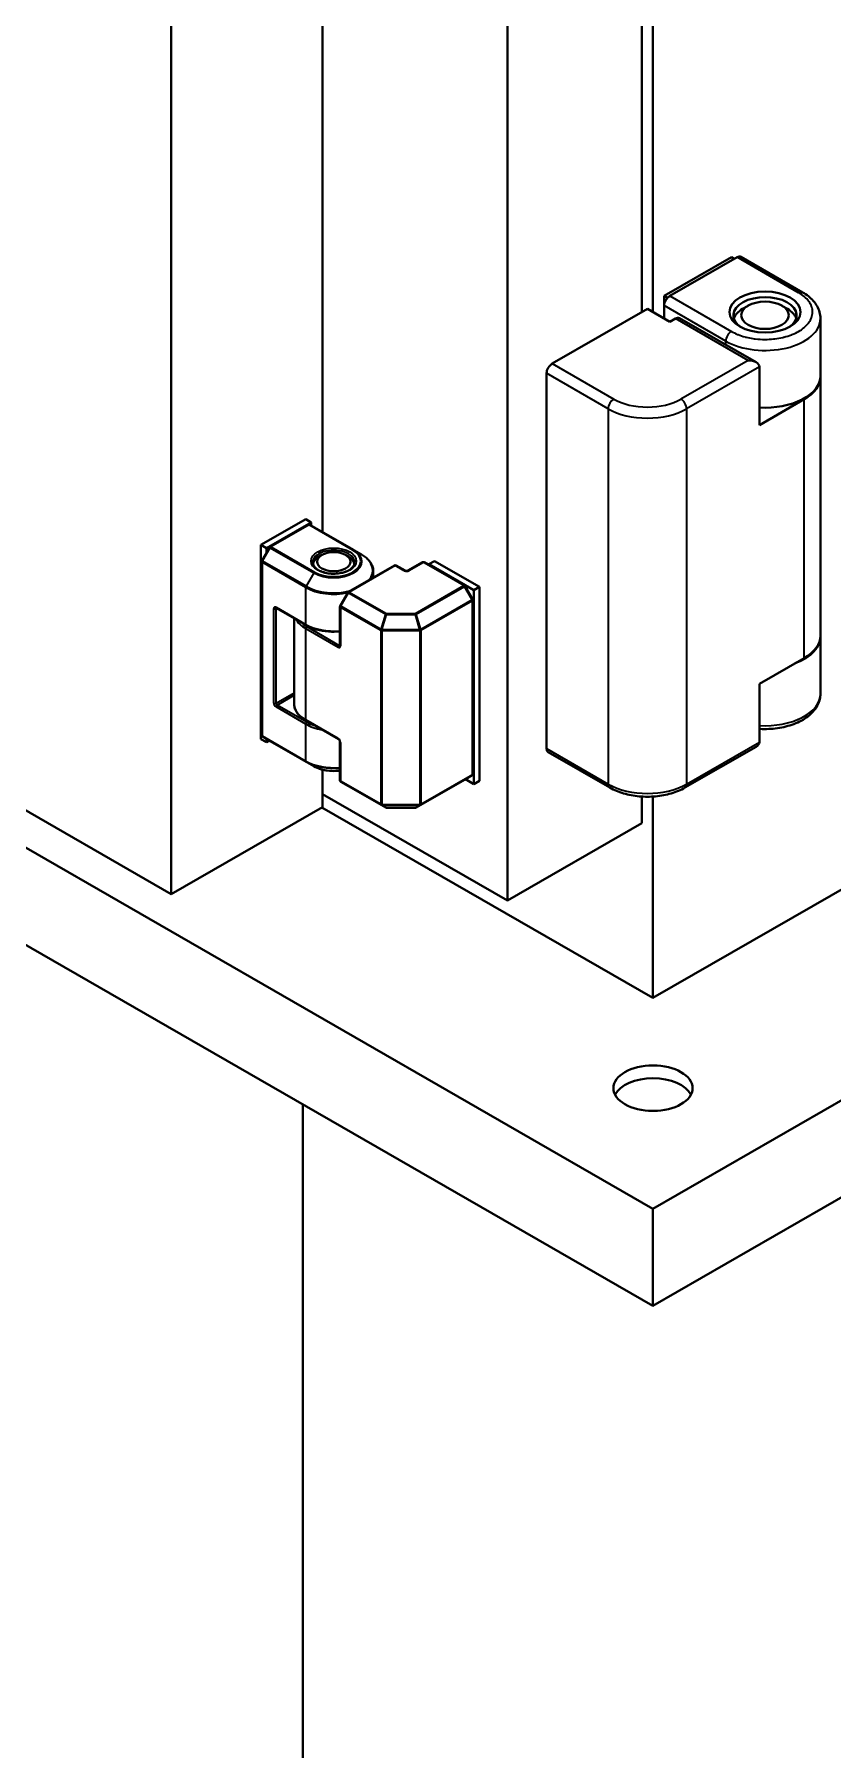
# Model space of a CAD drawing. Header units: millimetres. Extents: x 0 to 3364, y 0 to 2376.
# Drawn here: x 3033.3 to 3083.7, y 1850.9 to 1959.2 of the extents above; entities that cross this region are included whole.
import ezdxf

# ---------------------------------------------------------------- set-up
doc = ezdxf.new("R2010")
doc.units = ezdxf.units.MM
doc.header["$LTSCALE"] = 4
doc.layers.add('가시적인 것(ISO)', color=3, linetype='Continuous', lineweight=40, true_color=0x00ff00)
doc.layers.add('가시적인 좁은 것(ISO)', color=3, linetype='Continuous', lineweight=35, true_color=0x00ff00)

msp = doc.modelspace()

# ---------------------------------------------------------------- linework, layer by layer
at = {"layer": '가시적인 것(ISO)'}
for p, q in [((3063.1446, 1904.5172), (3063.1446, 2018.9737)), ((2883.0445, 1994.056), (3072.337, 1885.0497)), ((3072.337, 1878.9181), (2883.0445, 1987.9244)), ((3041.9314, 1904.9243), (3041.9314, 1985.8615)), ((3071.6299, 1941.6982), (3071.6299, 1984.6676)), ((3072.337, 1941.6982), (3072.337, 1984.6676)), ((2917.4806, 1976.5908), (3041.9314, 1904.9243)), ((3051.4773, 1927.7998), (3051.4773, 1968.3803)), ((3072.337, 1885.0497), (3187.3832, 1951.3005)), ((3072.337, 1898.365), (3164.2608, 1951.3005)), ((3187.3832, 1945.1689), (3072.337, 1878.9181)), ((3073.0441, 1942.7154), (3077.2867, 1945.1586)), ((3077.6403, 1945.1594), (3073.3976, 1942.7162)), ((3077.4628, 1945.0572), (3077.2867, 1945.1586)), ((3077.8898, 1945.1839), (3081.7789, 1942.9443)), ((3073.2518, 1942.5958), (3073.0441, 1942.7154)), ((3073.0441, 1942.1038), (3073.0441, 1942.7154)), ((3071.9834, 1941.9018), (3065.973, 1938.4406)), ((3073.3976, 1941.0874), (3071.9834, 1941.9018)), ((3073.0441, 1942.1038), (3073.0441, 1941.291)), ((3073.7512, 1941.291), (3073.3976, 1941.0874)), ((3078.8464, 1938.5251), (3074.0007, 1941.3155)), ((3078.3433, 1942.1022), (3077.9884, 1941.8963)), ((3080.4728, 1942.1022), (3080.8277, 1941.8963)), ((3082.908, 1937.6718), (3082.908, 1941.2894)), ((3065.6195, 1937.8283), (3065.6195, 1914.1194)), ((3079.0545, 1934.5565), (3079.0545, 1938.2354)), ((3082.908, 1937.6105), (3082.908, 1921.2595)), ((3081.8829, 1936.1853), (3079.0545, 1934.5565)), ((3047.5882, 1926.9855), (3050.4167, 1928.6143)), ((3050.7702, 1928.4107), (3047.9418, 1926.7819)), ((3050.585, 1928.2562), (3048.1687, 1926.8647)), ((3050.7702, 1928.4107), (3050.4167, 1928.6143)), ((3053.4425, 1926.6681), (3050.6848, 1928.2562)), ((3050.7702, 1928.207), (3050.7702, 1928.4107)), ((3047.9418, 1926.7819), (3047.5882, 1926.9855)), ((3047.5882, 1914.7223), (3047.5882, 1926.9855)), ((3047.6297, 1925.9313), (3047.6297, 1914.9621)), ((3047.643, 1925.9813), (3048.132, 1926.8281)), ((3047.9418, 1926.7819), (3047.9418, 1926.4987)), ((3051.4391, 1926.3525), (3051.2616, 1926.2495)), ((3052.9297, 1926.3525), (3053.1072, 1926.2495)), ((3053.4474, 1926.6653), (3053.9382, 1926.3805)), ((3057.7914, 1925.891), (3056.8721, 1925.3616)), ((3060.4428, 1924.4216), (3057.8912, 1925.891)), ((3058.1948, 1925.7639), (3058.5484, 1925.9675)), ((3058.5484, 1925.9675), (3061.3768, 1924.3387)), ((3056.0236, 1925.6874), (3053.1184, 1924.0144)), ((3054.6844, 1924.9162), (3054.6844, 1925.3205)), ((3056.6891, 1925.3616), (3056.1234, 1925.6874)), ((3058.1948, 1925.7639), (3058.1948, 1925.7161)), ((3061.0233, 1924.1351), (3058.1948, 1925.7639)), ((3052.5928, 1923.1309), (3053.0817, 1923.9777)), ((3060.9684, 1923.5381), (3060.4795, 1924.3849)), ((3061.0233, 1924.1351), (3061.3768, 1924.3387)), ((3061.0233, 1911.8719), (3061.0233, 1924.1351)), ((3061.3768, 1924.3387), (3061.3768, 1912.0755)), ((3048.5636, 1922.9986), (3050.4375, 1921.9195)), ((3052.5794, 1923.0809), (3052.5794, 1920.6417)), ((3060.9818, 1912.5189), (3060.9818, 1923.4881)), ((3049.6844, 1916.9541), (3049.6844, 1922.3532)), ((3082.908, 1917.5806), (3082.908, 1921.1982)), ((3079.0545, 1918.2055), (3081.8829, 1919.8343)), ((3079.0545, 1914.5266), (3079.0545, 1918.2055)), ((3052.4881, 1914.7093), (3050.4375, 1915.8901)), ((3047.9418, 1914.5187), (3047.5882, 1914.7223)), ((3048.1684, 1914.5919), (3047.6795, 1914.8756)), ((3047.9418, 1914.7234), (3047.9418, 1914.5187)), ((3047.9418, 1914.5187), (3048.1188, 1914.6206)), ((3050.9264, 1913.0037), (3048.1687, 1914.5917)), ((3052.5794, 1914.551), (3052.5794, 1912.1117)), ((3078.8464, 1914.237), (3074.3543, 1911.6501)), ((3065.7235, 1913.8897), (3069.6126, 1911.6501)), ((3051.4773, 1910.4215), (3051.4773, 1912.7871)), ((3053.1181, 1911.7415), (3052.6292, 1912.0253)), ((3060.4428, 1912.1486), (3057.3866, 1910.3886)), ((3060.4431, 1912.1487), (3060.932, 1912.4325)), ((3060.4927, 1912.1775), (3061.0233, 1911.8719)), ((3061.0233, 1911.8719), (3061.3768, 1912.0755)), ((3063.1446, 1904.5172), (3051.4773, 1911.2359)), ((3055.4675, 1910.3886), (3053.1184, 1911.7414)), ((3071.6299, 1909.4035), (3071.6299, 1911.0884)), ((3072.337, 1898.365), (3072.337, 1911.0884)), ((3051.4773, 1910.4215), (3041.9314, 1904.9243)), ((3051.439, 1910.3994), (3072.337, 1898.365)), ((3057.3367, 1910.3752), (3055.5174, 1910.3752)), ((3071.6299, 1909.4035), (3063.1446, 1904.5172)), ((3050.2399, 1655.1385), (3050.2399, 1891.643)), ((3072.337, 1878.9181), (3072.337, 1885.0497))]:
    msp.add_line(p, q, dxfattribs=at)
for centre, start, end in [((3050.6349, 1928.1695), 60.064008, 119.935992), ((3047.7297, 1925.9313), 149.999959, 180), ((3048.2186, 1926.7781), 119.935992, 149.999959), ((3057.8413, 1925.8043), 60.064008, 119.935992), ((3056.0735, 1925.6007), 60.064008, 119.935992), ((3053.1683, 1923.9277), 119.935992, 149.999959), ((3060.3929, 1924.3349), 30.000041, 60.064008), ((3052.6794, 1923.0809), 149.999959, 180), ((3060.8818, 1923.4881), 0, 30.000041), ((3047.7297, 1914.9621), 180, 239.872355), ((3052.6794, 1912.1117), 180, 239.872355), ((3060.8818, 1912.5189), 300.127645, 0), ((3055.5174, 1910.4752), 240.064008, 270), ((3057.3367, 1910.4752), 270, 299.935992)]:
    msp.add_arc(centre, 0.1, start, end, dxfattribs=at)
for centre, major_axis, ratio, start_param, end_param in [((3077.6403, 1944.7506), (0.2495, 0.4333), 0.57809312, 0, 0.78346445), ((3073.3976, 1942.3074), (-0.2495, -0.4333), 0.57809312, 3.92505711, 5.49585344), ((3079.408, 1941.4938), (-2, 0), 0.5758617, 2.42121291, 7.00356505), ((3073.7512, 1940.8822), (0.2495, 0.4333), 0.57809312, 0, 0.78346445), ((3079.408, 1941.085), (-2, 0), 0.5758617, 5.50163969, 6.10477871), ((3079.408, 1941.085), (2, 0), 0.5758617, 0.1784066, 0.78154562), ((3065.973, 1938.0319), (-0.2495, -0.4333), 0.57809312, 3.92505711, 5.49585344), ((3078.3474, 1938.2354), (-0.7071, 0), 0.57809312, 3.14159265, 4.71238898), ((3079.408, 1937.6718), (3.5, 0), 0.5758617, 4.61120114, 6.28318531), ((3079.408, 1937.6105), (3.5, 0), 0.5758617, 5.49778714, 6.2983969), ((3052.1844, 1925.7222), (-1.3, 0), 0.5758617, 5.50164464, 6.24925975), ((3052.1844, 1925.7222), (1.3, 0), 0.5758617, 0.03392555, 0.78154066), ((3079.408, 1921.1982), (3.5, 0), 0.5758617, 5.28999313, 6.2983969), ((3079.408, 1921.2595), (3.5, 0), 0.5758617, 5.49778714, 6.28318531), ((3065.973, 1914.323), (-0.2495, -0.4333), 0.57809312, 5.49585344, 6.28318531), ((3078.3474, 1914.5266), (-0.7071, 0), 0.57809312, 2.35426078, 3.14159265), ((3072.337, 1891.8467), (2.5, 0), 0.5758617, 0.2878994, 2.85369326), ((3072.337, 1891.8467), (-2.5, 0), 0.5758617, 3.42949205, 5.99528591), ((3072.337, 1889.8029), (-2.5, 0), 0.5758617, 4.60084541, 4.82393255)]:
    msp.add_ellipse(centre, major_axis=major_axis, ratio=ratio, start_param=start_param, end_param=end_param, dxfattribs=at)
for centre, major_axis in [((3079.408, 1941.6982), (2.25, 0)), ((3079.408, 1941.4938), (1.5, 0)), ((3052.1844, 1925.9266), (-1.05, 0)), ((3072.337, 1892.6643), (-2.5, 0))]:
    msp.add_ellipse(centre, major_axis=major_axis, ratio=0.5758617, dxfattribs=at)
for points, knots in [([(3081.7789, 1942.9443), (3081.9096, 1942.869), (3082.0323, 1942.7865), (3082.259, 1942.6069), (3082.3629, 1942.5097), (3082.5481, 1942.3004), (3082.6294, 1942.1882), (3082.7639, 1941.9497), (3082.8171, 1941.8234), (3082.8893, 1941.5611), (3082.908, 1941.4253), (3082.908, 1941.2894)], [0, 0, 0, 0, 0.157079633, 0.157079633, 0.314159265, 0.314159265, 0.471238898, 0.471238898, 0.628318531, 0.628318531, 0.785398163, 0.785398163, 0.785398163, 0.785398163]), ([(3050.8594, 1925.8858), (3050.8594, 1925.8039), (3050.886, 1925.7209), (3050.9915, 1925.5687), (3051.0622, 1925.5001), (3051.2391, 1925.3796), (3051.3433, 1925.3273), (3051.5772, 1925.2426), (3051.707, 1925.2103), (3051.9795, 1925.1698), (3052.1222, 1925.1618), (3052.4051, 1925.1712), (3052.5452, 1925.1887), (3052.8077, 1925.2472), (3052.9299, 1925.288), (3053.1436, 1925.3873), (3053.2352, 1925.4457), (3053.3801, 1925.5719), (3053.4331, 1925.6396), (3053.4955, 1925.7669), (3053.5094, 1925.8265), (3053.5094, 1925.8858)], [5.49778714, 5.49778714, 5.49778714, 5.49778714, 5.87735724, 5.87735724, 6.19999256, 6.19999256, 6.50733682, 6.50733682, 6.8158631, 6.8158631, 7.12646353, 7.12646353, 7.43761428, 7.43761428, 7.74757373, 7.74757373, 8.0552148, 8.0552148, 8.36448283, 8.36448283, 8.6393798, 8.6393798, 8.6393798, 8.6393798]), ([(3053.4425, 1926.6681), (3053.4428, 1926.6679), (3053.4431, 1926.6678), (3053.4438, 1926.6674), (3053.4441, 1926.6672), (3053.4448, 1926.6668), (3053.4451, 1926.6666), (3053.4458, 1926.6662), (3053.4461, 1926.666), (3053.4468, 1926.6657), (3053.4471, 1926.6655), (3053.4474, 1926.6653)], [3.14159265359, 3.14159265359, 3.14159265359, 3.14159265359, 3.14236323039, 3.14236323039, 3.1431338072, 3.1431338072, 3.143904384, 3.143904384, 3.1446749608, 3.1446749608, 3.14544553761, 3.14544553761, 3.14544553761, 3.14544553761]), ([(3054.6844, 1925.3205), (3054.6844, 1925.4015), (3054.6734, 1925.4826), (3054.6299, 1925.6415), (3054.5975, 1925.7193), (3054.5131, 1925.8696), (3054.4612, 1925.9421), (3054.3397, 1926.0802), (3054.2701, 1926.1458), (3054.1154, 1926.2693), (3054.0302, 1926.3271), (3053.9382, 1926.3805)], [2.35619449, 2.35619449, 2.35619449, 2.35619449, 2.512503546, 2.512503546, 2.668812602, 2.668812602, 2.825121658, 2.825121658, 2.981430714, 2.981430714, 3.13773977, 3.13773977, 3.13773977, 3.13773977]), ([(3056.6891, 1925.3616), (3056.6937, 1925.359), (3056.6995, 1925.3562), (3056.7139, 1925.3508), (3056.7225, 1925.3482), (3056.742, 1925.3441), (3056.7529, 1925.3425), (3056.7757, 1925.341), (3056.7877, 1925.3411), (3056.8108, 1925.3428), (3056.8221, 1925.3445), (3056.8421, 1925.3491), (3056.851, 1925.352), (3056.8638, 1925.3572), (3056.8684, 1925.3595), (3056.8721, 1925.3616)], [1.57079633, 1.57079633, 1.57079633, 1.57079633, 1.77729008, 1.77729008, 2.00067266, 2.00067266, 2.23974675, 2.23974675, 2.48779315, 2.48779315, 2.73553845, 2.73553845, 2.97324, 2.97324, 3.14159265, 3.14159265, 3.14159265, 3.14159265]), ([(3048.5497, 1923.0044), (3048.5498, 1923.0044), (3048.5499, 1923.0044), (3048.551, 1923.0042), (3048.5526, 1923.0038), (3048.5572, 1923.002), (3048.5602, 1923.0006), (3048.5636, 1922.9986)], [4.333106648, 4.333106648, 4.333106648, 4.333106648, 4.399003198, 4.399003198, 4.555696089, 4.555696089, 4.71238898, 4.71238898, 4.71238898, 4.71238898]), ([(3050.4375, 1921.9195), (3050.6305, 1921.8084), (3050.8533, 1921.7166), (3051.3355, 1921.5795), (3051.5947, 1921.5341), (3052.0984, 1921.4955), (3052.3416, 1921.4975), (3052.5794, 1921.5198)], [0, 0, 0, 0, 0.326808694, 0.326808694, 0.652857335, 0.652857335, 0.946781403, 0.946781403, 0.946781403, 0.946781403]), ([(3052.5794, 1920.6417), (3052.5794, 1920.6376), (3052.5791, 1920.6343), (3052.5784, 1920.6293), (3052.5779, 1920.6277), (3052.5776, 1920.6266), (3052.5775, 1920.6265), (3052.5775, 1920.6265)], [3.141592654, 3.141592654, 3.141592654, 3.141592654, 3.299059028, 3.299059028, 3.456525402, 3.456525402, 3.524742403, 3.524742403, 3.524742403, 3.524742403]), ([(3079.0545, 1915.3639), (3079.064, 1915.3633), (3079.0735, 1915.3628), (3079.4539, 1915.341), (3079.8298, 1915.3563), (3080.5578, 1915.4592), (3080.9095, 1915.5469), (3081.5588, 1915.7926), (3081.856, 1915.9511), (3082.3567, 1916.3342), (3082.5629, 1916.5584), (3082.8263, 1917.0357), (3082.8988, 1917.281), (3082.9078, 1917.547), (3082.908, 1917.5638), (3082.908, 1917.5806)], [3.81928862, 3.81928862, 3.81928862, 3.81928862, 3.82800286, 3.82800286, 4.16774807, 4.16774807, 4.50833769, 4.50833769, 4.85259338, 4.85259338, 5.19011331, 5.19011331, 5.47841658, 5.47841658, 5.49778714, 5.49778714, 5.49778714, 5.49778714]), ([(3049.6844, 1916.9541), (3049.6844, 1916.8726), (3049.6956, 1916.7912), (3049.7395, 1916.6315), (3049.7722, 1916.5533), (3049.8574, 1916.4024), (3049.9098, 1916.3296), (3050.0324, 1916.1911), (3050.1026, 1916.1252), (3050.2587, 1916.0014), (3050.3447, 1915.9436), (3050.4375, 1915.8901)], [0.785398163, 0.785398163, 0.785398163, 0.785398163, 0.942477796, 0.942477796, 1.099557429, 1.099557429, 1.256637061, 1.256637061, 1.413716694, 1.413716694, 1.570796327, 1.570796327, 1.570796327, 1.570796327]), ([(3052.5794, 1914.551), (3052.5794, 1914.5563), (3052.5789, 1914.5628), (3052.5764, 1914.578), (3052.5743, 1914.5867), (3052.5682, 1914.6057), (3052.564, 1914.6159), (3052.554, 1914.6364), (3052.5479, 1914.6467), (3052.5349, 1914.6658), (3052.5278, 1914.6747), (3052.5138, 1914.6897), (3052.5069, 1914.6959), (3052.496, 1914.7043), (3052.4918, 1914.7071), (3052.4881, 1914.7093)], [3.14159265, 3.14159265, 3.14159265, 3.14159265, 3.34857113, 3.34857113, 3.57223972, 3.57223972, 3.81140878, 3.81140878, 4.0593907, 4.0593907, 4.30696414, 4.30696414, 4.54447047, 4.54447047, 4.71238898, 4.71238898, 4.71238898, 4.71238898]), ([(3050.9264, 1913.0037), (3051.0611, 1912.9261), (3051.2152, 1912.8619), (3051.5484, 1912.7643), (3051.7274, 1912.731), (3052.0941, 1912.6979), (3052.2816, 1912.6981), (3052.5032, 1912.7186), (3052.5414, 1912.7229), (3052.5794, 1912.7279)], [6.28318531, 6.28318531, 6.28318531, 6.28318531, 6.59811515, 6.59811515, 6.91304499, 6.91304499, 7.22797483, 7.22797483, 7.29399696, 7.29399696, 7.29399696, 7.29399696]), ([(3069.6126, 1911.6501), (3069.874, 1911.4996), (3070.1672, 1911.3779), (3070.7941, 1911.194), (3071.1279, 1911.1318), (3071.8095, 1911.0697), (3072.1573, 1911.0697), (3072.839, 1911.1318), (3073.1727, 1911.194), (3073.7996, 1911.3779), (3074.0929, 1911.4996), (3074.3543, 1911.6501)], [3.14159265, 3.14159265, 3.14159265, 3.14159265, 3.45575192, 3.45575192, 3.76991118, 3.76991118, 4.08407045, 4.08407045, 4.39822972, 4.39822972, 4.71238898, 4.71238898, 4.71238898, 4.71238898])]:
    msp.add_open_spline(points, degree=3, knots=knots, dxfattribs=at)
at = {"layer": '가시적인 좁은 것(ISO)'}
for p, q in [((3081.5294, 1942.9198), (3077.6403, 1945.1594)), ((3073.3976, 1942.7162), (3077.2867, 1940.4766)), ((3076.9332, 1939.8642), (3073.0441, 1942.1038)), ((3078.3474, 1938.6442), (3073.7512, 1941.291)), ((3076.9332, 1939.6268), (3076.9332, 1939.8642)), ((3069.5085, 1935.5887), (3065.6195, 1937.8283)), ((3065.973, 1938.4406), (3069.8621, 1936.201)), ((3078.3474, 1938.6442), (3074.1047, 1936.201)), ((3079.0545, 1938.2354), (3074.4583, 1935.5887)), ((3081.8829, 1919.8343), (3081.8829, 1936.1853)), ((3069.5085, 1935.5887), (3069.5085, 1911.8798)), ((3074.4583, 1935.5887), (3074.4583, 1911.8798)), ((3050.6349, 1928.2513), (3048.2186, 1926.8598)), ((3053.3926, 1926.6632), (3050.6349, 1928.2513)), ((3050.4167, 1924.3025), (3047.6589, 1925.8906)), ((3047.6589, 1925.8906), (3047.6589, 1914.9214)), ((3047.6797, 1925.9603), (3048.1686, 1926.8071)), ((3050.4374, 1924.3722), (3047.6797, 1925.9603)), ((3048.1686, 1926.8071), (3050.9263, 1925.219)), ((3048.2186, 1926.8598), (3050.9763, 1925.2718)), ((3057.8413, 1925.8861), (3056.922, 1925.3567)), ((3060.3929, 1924.4167), (3057.8413, 1925.8861)), ((3050.9263, 1925.219), (3050.4374, 1924.3722)), ((3056.0735, 1925.6825), (3053.1683, 1924.0095)), ((3056.6392, 1925.3567), (3056.0735, 1925.6825)), ((3050.4167, 1921.9655), (3050.4167, 1924.3025)), ((3052.6294, 1923.1099), (3053.1183, 1923.9567)), ((3053.1183, 1923.9567), (3055.4674, 1922.604)), ((3053.1683, 1924.0095), (3055.5174, 1922.6567)), ((3057.3367, 1922.6567), (3060.3929, 1924.4167)), ((3057.3867, 1922.604), (3060.4429, 1924.3639)), ((3060.9318, 1923.5171), (3060.4429, 1924.3639)), ((3048.4014, 1916.9944), (3048.4014, 1922.9625)), ((3048.5428, 1923.0445), (3050.4167, 1921.9655)), ((3048.5428, 1922.9625), (3048.5846, 1922.9865)), ((3048.5428, 1916.9944), (3048.5428, 1922.9625)), ((3055.1603, 1921.5708), (3052.6087, 1923.0402)), ((3052.6087, 1923.0402), (3052.6087, 1920.601)), ((3055.181, 1921.6405), (3052.6294, 1923.1099)), ((3055.5174, 1922.6567), (3057.3367, 1922.6567)), ((3055.5174, 1922.6567), (3055.5174, 1922.592)), ((3057.3367, 1922.592), (3057.3367, 1922.6567)), ((3060.9318, 1923.5171), (3057.6731, 1921.6405)), ((3060.9525, 1923.4474), (3057.6938, 1921.5708)), ((3060.9525, 1912.4782), (3060.9525, 1923.4474)), ((3050.4167, 1921.6998), (3052.4673, 1920.5189)), ((3050.4167, 1915.9361), (3050.4167, 1921.6998)), ((3050.4874, 1921.8222), (3052.538, 1920.6414)), ((3055.1603, 1921.5708), (3055.1603, 1910.6016)), ((3055.181, 1921.6405), (3055.4674, 1922.604)), ((3055.231, 1921.6286), (3055.5174, 1922.592)), ((3057.6231, 1921.6286), (3055.231, 1921.6286)), ((3055.231, 1921.5539), (3055.231, 1921.6286)), ((3057.6231, 1921.5539), (3055.231, 1921.5539)), ((3055.231, 1921.5539), (3055.231, 1910.5848)), ((3055.5174, 1922.592), (3057.3367, 1922.592)), ((3057.6231, 1921.6286), (3057.3367, 1922.592)), ((3057.6731, 1921.6405), (3057.3867, 1922.604)), ((3057.6231, 1921.6286), (3057.6231, 1921.5539)), ((3057.6231, 1921.5539), (3057.6231, 1910.5848)), ((3057.6938, 1921.5708), (3057.6938, 1910.6016)), ((3052.538, 1920.6414), (3052.5794, 1920.6652)), ((3048.5428, 1916.9944), (3049.6844, 1917.6518)), ((3048.6135, 1916.8719), (3049.6844, 1917.4886)), ((3050.4167, 1915.6704), (3048.5428, 1916.7494)), ((3050.4874, 1915.7928), (3048.6135, 1916.8719)), ((3052.4673, 1914.7552), (3050.4167, 1915.9361)), ((3050.4167, 1913.3333), (3050.4167, 1915.6704)), ((3047.6589, 1914.9214), (3050.4167, 1913.3333)), ((3048.1686, 1914.5918), (3047.6797, 1914.8755)), ((3047.6797, 1914.8755), (3050.4374, 1913.2875)), ((3050.9263, 1913.0037), (3048.1686, 1914.5918)), ((3052.6087, 1914.5102), (3052.6087, 1912.071)), ((3065.6195, 1914.1194), (3069.5085, 1911.8798)), ((3074.4583, 1911.8798), (3079.0545, 1914.5266)), ((3050.9263, 1913.0037), (3050.4374, 1913.2875)), ((3055.1603, 1910.6016), (3052.6087, 1912.071)), ((3053.1183, 1911.7414), (3052.6294, 1912.0251)), ((3055.181, 1910.5557), (3052.6294, 1912.0251)), ((3060.4429, 1912.1486), (3057.3867, 1910.3886)), ((3057.6731, 1910.5557), (3060.9318, 1912.4323)), ((3057.6938, 1910.6016), (3060.9525, 1912.4782)), ((3060.4429, 1912.1486), (3060.9318, 1912.4323)), ((3055.4674, 1910.3886), (3053.1183, 1911.7414)), ((3055.181, 1910.5557), (3055.4674, 1910.3886)), ((3055.231, 1910.5848), (3057.6231, 1910.5848)), ((3055.231, 1910.5438), (3055.231, 1910.5848)), ((3055.231, 1910.5438), (3055.5174, 1910.3767)), ((3055.231, 1910.5438), (3057.6231, 1910.5438)), ((3057.3367, 1910.3767), (3055.5174, 1910.3767)), ((3055.5174, 1910.3767), (3055.5174, 1910.3752)), ((3057.6231, 1910.5438), (3057.3367, 1910.3767)), ((3057.3367, 1910.3767), (3057.3367, 1910.3752)), ((3057.6731, 1910.5557), (3057.3867, 1910.3886)), ((3057.6231, 1910.5848), (3057.6231, 1910.5438))]:
    msp.add_line(p, q, dxfattribs=at)
for centre, major_axis, ratio, start_param, end_param in [((3081.5294, 1942.511), (0.2495, 0.4333), 0.57809312, 0, 0.78346445), ((3079.408, 1941.2894), (3.5, 0), 0.5758617, 3.92699082, 6.28318531), ((3077.2867, 1940.0678), (0.2495, 0.4333), 0.57809312, 0.78346445, 2.35426078), ((3069.8621, 1935.7923), (-0.2495, -0.4333), 0.57809312, 3.92505711, 5.49585344), ((3071.9834, 1937.4226), (-3, 0), 0.5758617, 0.78539816, 2.35619449), ((3074.1047, 1935.7923), (0.2495, -0.4333), 0.57809312, 0.78733187, 2.3581282), ((3071.9834, 1937.0139), (-3.5, 0), 0.5758617, 0.78539816, 2.35619449), ((3050.6349, 1928.1695), (-0.0499, 0.0867), 0.57809312, 5.49972085, 6.28318531), ((3050.6349, 1928.1695), (0.0499, 0.0867), 0.57809312, 0, 0.78346472), ((3047.7297, 1925.9313), (-0.1, 0), 0.5758617, 0, 0.78539816), ((3047.7297, 1925.9313), (-0.0866, 0.05), 0.00157785, 5.32877966, 6.28318531), ((3047.7297, 1925.9313), (0.0499, 0.0867), 0.57809312, 1.56886288, 2.35426078), ((3048.2186, 1926.7781), (-0.0866, 0.05), 0.00157785, 5.32878057, 6.28318667), ((3048.2186, 1926.7781), (0.0499, 0.0867), 0.57809312, 0.78346419, 1.56886244), ((3048.2186, 1926.7781), (-0.0499, 0.0867), 0.57809312, 5.49972085, 6.28318531), ((3052.1844, 1925.8858), (-1.325, 0), 0.5758617, 3.14159265, 6.28318531), ((3052.1844, 1925.9436), (1.7793, 0), 0.5758617, 3.92699082, 7.06473059), ((3052.1844, 1925.9675), (1.7086, 0), 0.5758617, 3.92699082, 7.06858347), ((3053.3926, 1926.5815), (0.0499, 0.0867), 0.57809312, 0, 0.783469), ((3052.1844, 1925.3783), (2.4707, 0), 0.5758617, 5.8305356, 7.06473059), ((3057.8413, 1925.8043), (-0.0499, 0.0867), 0.57809312, 5.49972086, 6.28318531), ((3057.8413, 1925.8043), (0.0499, 0.0867), 0.57809312, 0, 0.78346445), ((3050.9763, 1925.19), (-0.0499, -0.0867), 0.57809312, 3.92505863, 4.71045649), ((3052.1844, 1925.3205), (2.5, 0), 0.5758617, 5.93559976, 6.28318531), ((3056.0735, 1925.6007), (-0.0499, 0.0867), 0.57809312, 5.49972085, 6.28318531), ((3056.0735, 1925.6007), (0.0499, 0.0867), 0.57809312, 0, 0.78346445), ((3056.6392, 1925.275), (0.0499, 0.0867), 0.57809312, 0, 0.78346445), ((3056.7806, 1925.4382), (0.2, 0), 0.5758617, 3.92699082, 5.49778714), ((3056.922, 1925.275), (-0.0499, 0.0867), 0.57809312, 5.49972085, 6.28318531), ((3050.4874, 1924.3432), (0.0499, 0.0867), 0.57809312, 1.56886719, 2.35426709), ((3052.1844, 1925.3205), (-2.5, 0), 0.5758617, 0.78539816, 1.93762368), ((3052.1844, 1925.3783), (-2.4707, 0), 0.5758617, 0.78539816, 2.02344603), ((3053.1683, 1923.9277), (-0.0866, 0.05), 0.00157785, 5.32877185, 6.2831736), ((3053.1683, 1923.9277), (0.0499, 0.0867), 0.57809312, 0.78346445, 1.56886262), ((3053.1683, 1923.9277), (-0.0499, 0.0867), 0.57809312, 5.49972085, 6.28318531), ((3060.3929, 1924.3349), (0.0499, 0.0867), 0.57809312, 0, 0.78346445), ((3060.3929, 1924.3349), (-0.0499, 0.0867), 0.57809312, 4.71432269, 5.49972085), ((3060.3929, 1924.3349), (0.0866, 0.05), 0.00157785, 0, 0.95440565), ((3048.5428, 1922.881), (-0.0998, 0.1733), 0.57809312, 5.49972086, 7.07051718), ((3048.4721, 1923.0032), (0.1, 0), 0.5758617, 3.92699082, 5.49778714), ((3048.6135, 1923.0853), (-0.0499, -0.0867), 0.57809312, 5.49585344, 6.28318531), ((3048.6135, 1922.9218), (-0.0499, 0.0867), 0.57809312, 0.16643089, 0.78733187), ((3052.6794, 1923.0809), (-0.1, 0), 0.5758617, 0, 0.78539816), ((3052.6794, 1923.0809), (-0.0866, 0.05), 0.00157785, 5.32877966, 6.28318531), ((3052.6794, 1923.0809), (0.0499, 0.0867), 0.57809312, 1.56886262, 2.35426078), ((3055.5174, 1922.5749), (-0.0499, -0.0867), 0.57809312, 3.92505711, 4.71045527), ((3057.3367, 1922.5749), (-0.0499, 0.0867), 0.57809312, 4.71432269, 5.49972085), ((3060.8818, 1923.4881), (0.0866, 0.05), 0.00157785, 0, 0.95440565), ((3060.8818, 1923.4881), (-0.0499, 0.0867), 0.57809312, 3.92892453, 4.71432269), ((3060.8818, 1923.4881), (0.1, 0), 0.5758617, 5.49778714, 6.28318531), ((3052.1844, 1922.7178), (-2.5, 0), 0.5758617, 0.30362455, 0.78539816), ((3052.1844, 1922.7995), (2.4, 0), 0.5758617, 3.661358, 3.92699082), ((3052.1844, 1922.9835), (2.5, 0), 0.5758617, 3.92699082, 4.87104363), ((3050.4874, 1922.0062), (-0.0499, -0.0867), 0.57809312, 5.49585344, 6.28318531), ((3050.4874, 1921.7405), (-0.0499, -0.0867), 0.57809312, 3.92505711, 5.49585344), ((3055.231, 1921.6115), (0.0499, 0.0867), 0.57809312, 1.56886262, 2.35426078), ((3055.231, 1921.6115), (-0.1, 0), 0.5758617, 0.78539816, 1.57079633), ((3055.231, 1921.6115), (0.0959, -0.0285), 0.16400733, 1.61951161, 2.16754002), ((3055.5174, 1922.5749), (0.0959, -0.0285), 0.16400733, 1.61951161, 2.16754002), ((3057.3367, 1922.5749), (0.0959, 0.0285), 0.16400733, 0.97405263, 1.52208104), ((3057.6231, 1921.6115), (0.0959, 0.0285), 0.16400733, 0.97405263, 1.52208104), ((3057.6231, 1921.6115), (-0.1, 0), 0.5758617, 1.57079633, 2.35619449), ((3057.6231, 1921.6115), (0.0499, -0.0867), 0.57809312, 0.78733187, 1.57273004), ((3052.538, 1920.5596), (-0.0499, -0.0867), 0.57809312, 3.92505711, 5.49585344), ((3052.4673, 1920.6824), (0.0998, -0.1733), 0.57809312, 5.49972085, 7.07051718), ((3052.538, 1920.7231), (0.0499, -0.0867), 0.57809312, 5.49972085, 6.11675442), ((3052.6794, 1920.6417), (-0.1, 0), 0.5758617, 0, 0.78539816), ((3079.408, 1917.5806), (3.5, 0), 0.5758617, 4.61120114, 6.28318531), ((3048.5428, 1916.9129), (0.0998, -0.1733), 0.57809312, 3.92892453, 5.49972085), ((3048.4721, 1917.0351), (-0.1, 0), 0.5758617, 0.78539816, 2.35619449), ((3048.6135, 1916.9537), (-0.0499, 0.0867), 0.57809312, 0.78733188, 2.3581282), ((3048.6135, 1916.7901), (0.0499, 0.0867), 0.57809312, 0.78346445, 2.35426078), ((3052.1844, 1916.9541), (-2.5, 0), 0.5758617, 0, 0.78539816), ((3050.4874, 1915.9768), (-0.0499, -0.0867), 0.57809312, 5.49585344, 6.28318531), ((3050.4874, 1915.7111), (0.0499, 0.0867), 0.57809312, 0.78346445, 2.35426078), ((3052.1844, 1916.6883), (-2.5, 0), 0.5758617, 0.78539816, 1.26717178), ((3052.1844, 1916.7701), (-2.4, 0), 0.5758617, 0.78539816, 1.05103098), ((3047.7297, 1914.9621), (-0.1, 0), 0.5758617, 0, 0.78539816), ((3047.7297, 1914.9621), (-0.0499, -0.0867), 0.57809312, 5.49585344, 6.28125134), ((3047.7297, 1914.9621), (-0.0502, -0.0865), 0.81596928, 0, 0.00272939), ((3052.4673, 1914.5917), (-0.0998, 0.1733), 0.57809312, 3.92892453, 5.49972085), ((3052.538, 1914.7959), (-0.0499, -0.0867), 0.57809312, 5.49585344, 6.28318531), ((3052.6794, 1914.551), (-0.1, 0), 0.5758617, 0, 0.78539816), ((3050.4874, 1913.3741), (-0.0499, -0.0867), 0.57809312, 5.49585554, 6.28125295), ((3052.1844, 1914.3513), (2.5, 0), 0.5758617, 3.92699082, 4.87104363), ((3052.1844, 1914.2935), (2.4707, 0), 0.5758617, 3.92699082, 4.87294065), ((3052.1844, 1913.7282), (-1.7793, 0), 0.5758617, 0.78539816, 1.79464574), ((3052.6794, 1912.1117), (-0.1, 0), 0.5758617, 0, 0.78539816), ((3052.6794, 1912.1117), (-0.0499, -0.0867), 0.57809312, 5.49585344, 6.2812516), ((3052.6794, 1912.1117), (-0.0502, -0.0865), 0.81596928, 0, 0.0027294), ((3060.8818, 1912.5189), (0.0499, -0.0867), 0.57809312, 0.00193371, 0.78733187), ((3060.8818, 1912.5189), (0.0502, -0.0865), 0.81596928, 6.28045591, 6.2831853), ((3060.8818, 1912.5189), (0.1, 0), 0.5758617, 5.49778714, 6.28318531), ((3069.8621, 1912.0834), (-0.2495, -0.4333), 0.57809312, 5.49585344, 6.28318531), ((3071.9834, 1913.305), (3.5, 0), 0.5758617, 3.92699082, 5.49778714), ((3074.1047, 1912.0834), (0.2495, -0.4333), 0.57809312, 0, 0.78733187), ((3055.231, 1910.6424), (0.1, 0), 0.5758617, 3.92699082, 4.71238898), ((3055.231, 1910.6424), (-0.0499, -0.0867), 0.57809312, 5.49585344, 6.2812516), ((3055.231, 1910.6424), (-0.0504, -0.0864), 0.94556492, 0.00484847, 0.55287688), ((3055.5174, 1910.4752), (-0.0504, -0.0864), 0.94556492, 0.00484847, 0.55287688), ((3055.5174, 1910.4752), (-0.0499, -0.0867), 0.57809312, 6.2812516, 6.28318531), ((3057.3367, 1910.4752), (0.0504, -0.0864), 0.94556492, 5.73030843, 6.27833684), ((3057.3367, 1910.4752), (0.0499, -0.0867), 0.57809312, 0, 0.00193371), ((3057.6231, 1910.6424), (0.1, 0), 0.5758617, 4.71238898, 5.49778714), ((3057.6231, 1910.6424), (0.0504, -0.0864), 0.94556492, 5.73030843, 6.27833684), ((3057.6231, 1910.6424), (0.0499, -0.0867), 0.57809312, 0.00193371, 0.78733187)]:
    msp.add_ellipse(centre, major_axis=major_axis, ratio=ratio, start_param=start_param, end_param=end_param, dxfattribs=at)
msp.add_ellipse((3052.1844, 1925.9675), major_axis=(1.425, 0), ratio=0.5758617, dxfattribs=at)
msp.add_open_spline([(3077.2867, 1940.4766), (3077.4084, 1940.4065), (3077.5395, 1940.343), (3077.6799, 1940.286), (3077.6893, 1940.2822), (3077.6981, 1940.2787), (3077.7081, 1940.2747), (3077.8483, 1940.2192), (3077.9956, 1940.1709), (3078.1499, 1940.1299), (3078.172, 1940.124), (3078.1933, 1940.1185), (3078.2165, 1940.1127), (3078.3559, 1940.078), (3078.4989, 1940.0495), (3078.6455, 1940.0273), (3078.6944, 1940.0199), (3078.7427, 1940.0134), (3078.7933, 1940.0073), (3078.9958, 1939.9828), (3079.2011, 1939.9706), (3079.408, 1939.9706), (3079.5891, 1939.9706), (3079.7686, 1939.98), (3079.9466, 1939.9987), (3079.972, 1940.0013), (3079.998, 1940.0043), (3080.0228, 1940.0073), (3080.1963, 1940.0282), (3080.3652, 1940.0577), (3080.5294, 1940.0958), (3080.5529, 1940.1013), (3080.5773, 1940.1072), (3080.5996, 1940.1127), (3080.7668, 1940.1544), (3080.9262, 1940.2045), (3081.0777, 1940.2629), (3081.0878, 1940.2668), (3081.0985, 1940.271), (3081.1079, 1940.2747), (3081.259, 1940.3345), (3081.3997, 1940.402), (3081.5294, 1940.4766), (3081.6509, 1940.5466), (3081.7612, 1940.622), (3081.8603, 1940.703), (3081.8669, 1940.7084), (3081.8731, 1940.7135), (3081.8799, 1940.7193), (3081.9763, 1940.8), (3082.0602, 1940.8848), (3082.1315, 1940.9737), (3082.1417, 1940.9864), (3082.1512, 1940.9986), (3082.1613, 1941.012), (3082.2216, 1941.0923), (3082.271, 1941.1747), (3082.3095, 1941.2591), (3082.3224, 1941.2872), (3082.3338, 1941.315), (3082.3444, 1941.3442), (3082.3868, 1941.4608), (3082.408, 1941.579), (3082.408, 1941.6982), (3082.4081, 1941.8025), (3082.3918, 1941.9058), (3082.3593, 1942.0083), (3082.3547, 1942.023), (3082.3496, 1942.0379), (3082.3444, 1942.0522), (3082.3081, 1942.1521), (3082.2568, 1942.2494), (3082.1906, 1942.344), (3082.1811, 1942.3575), (3082.1709, 1942.3715), (3082.1613, 1942.3843), (3082.0889, 1942.4807), (3082.0019, 1942.5725), (3081.9004, 1942.6597), (3081.8937, 1942.6655), (3081.8864, 1942.6717), (3081.8799, 1942.6771), (3081.7761, 1942.764), (3081.6593, 1942.845), (3081.5294, 1942.9198)], degree=3, knots=[0, 0, 0, 0, 0.05859375, 0.05859375, 0.05859375, 0.0625, 0.0625, 0.0625, 0.1171875, 0.1171875, 0.1171875, 0.125, 0.125, 0.125, 0.171875, 0.171875, 0.171875, 0.1875, 0.1875, 0.1875, 0.25, 0.25, 0.25, 0.3046875, 0.3046875, 0.3046875, 0.3125, 0.3125, 0.3125, 0.3671875, 0.3671875, 0.3671875, 0.375, 0.375, 0.375, 0.43359375, 0.43359375, 0.43359375, 0.4375, 0.4375, 0.4375, 0.5, 0.5, 0.5, 0.55859375, 0.55859375, 0.55859375, 0.5625, 0.5625, 0.5625, 0.6171875, 0.6171875, 0.6171875, 0.625, 0.625, 0.625, 0.671875, 0.671875, 0.671875, 0.6875, 0.6875, 0.6875, 0.75, 0.75, 0.75, 0.8046875, 0.8046875, 0.8046875, 0.8125, 0.8125, 0.8125, 0.8671875, 0.8671875, 0.8671875, 0.875, 0.875, 0.875, 0.93359375, 0.93359375, 0.93359375, 0.9375, 0.9375, 0.9375, 1, 1, 1, 1], dxfattribs=at)

doc.saveas('drawing.dxf')
